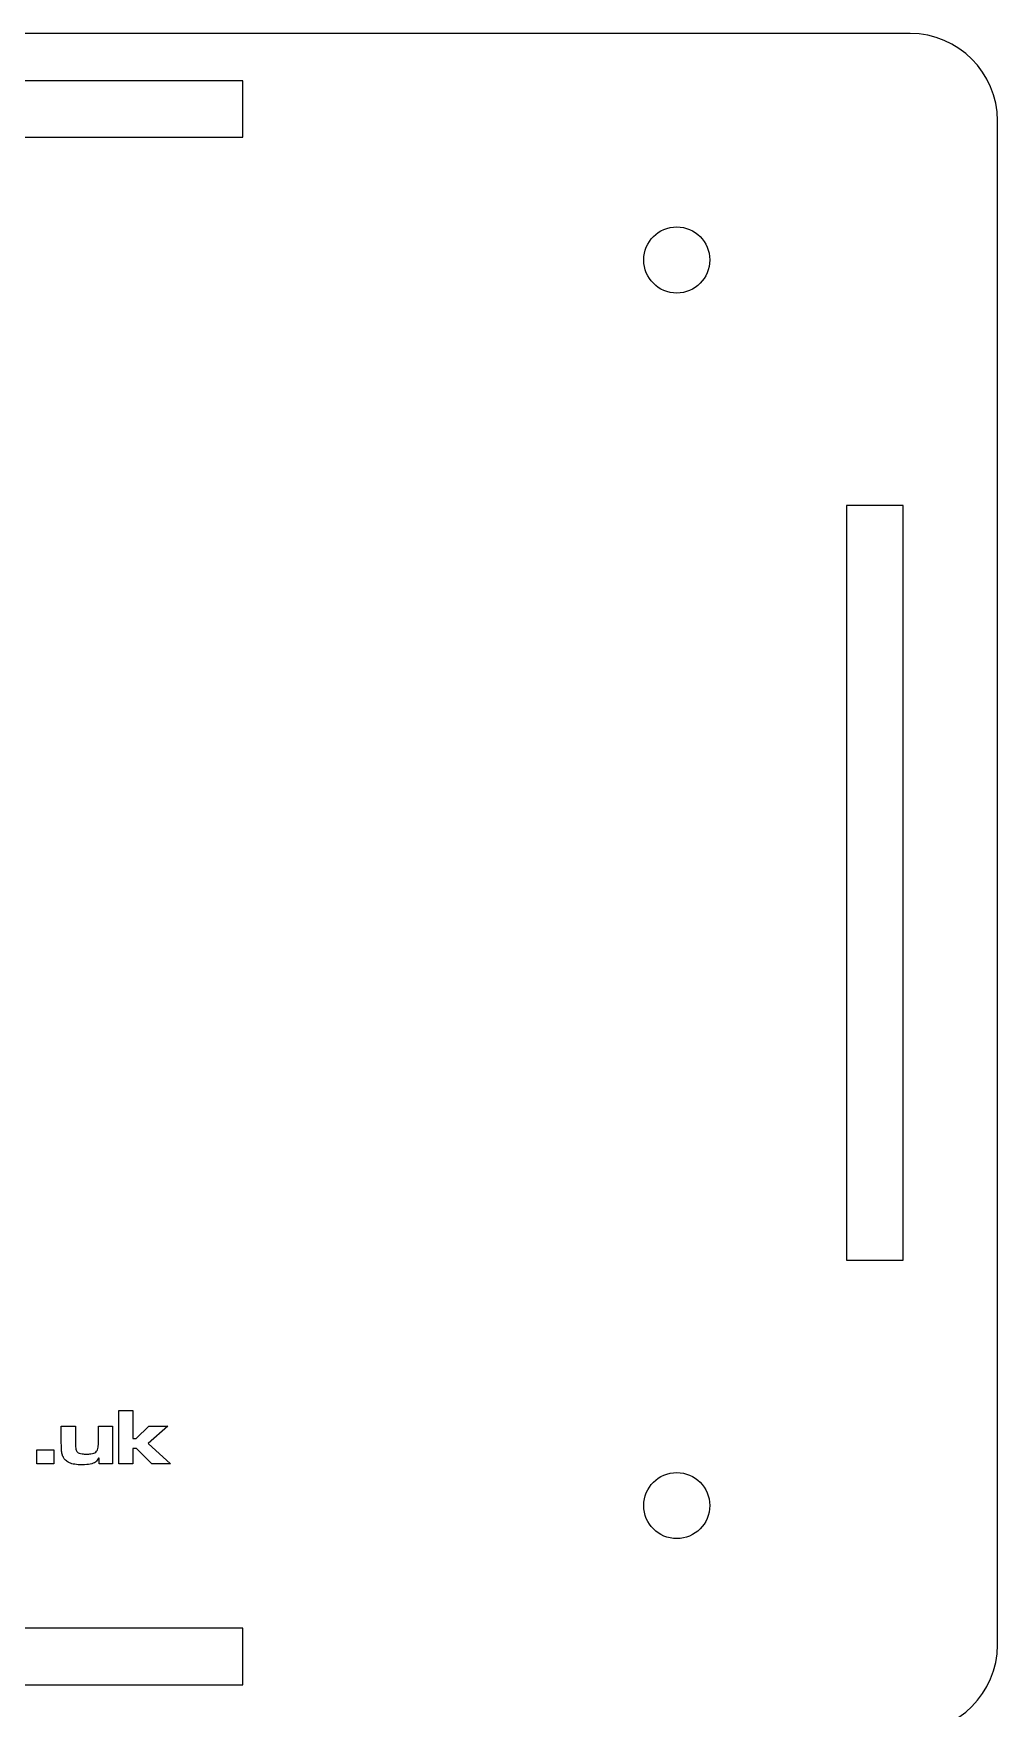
# Model space of a CAD drawing. Extents: x -139 to 87, y -93 to 92.
# Drawn here: x -50.1 to 0.9, y 1 to 89.7 of the extents above; entities that cross this region are included whole.
import ezdxf

# ---------------------------------------------------------------- set-up
doc = ezdxf.new("R2010")
doc.units = 0
doc.header["$MEASUREMENT"] = 0
doc.layers.add('LAYER_1', color=7, linetype='CONTINUOUS')

msp = doc.modelspace()

# ---------------------------------------------------------------- linework, layer by layer
at = {"layer": 'LAYER_1', "color": 250}
for points in [[(-99.0534, 84.2359), (-39.0534, 84.2359), (-39.0534, 87.2359), (-99.0534, 87.2359), (-99.0534, 84.2359)], [(-99.0534, 2.2358), (-39.0534, 2.2358), (-39.0534, 5.2358), (-99.0534, 5.2358), (-99.0534, 2.2358)]]:
    msp.add_lwpolyline(points, close=True, dxfattribs=at)
for centre in [(-16.0533, 77.7359), (-16.0533, 11.7359)]:
    msp.add_ellipse(centre, major_axis=(0, 1.75), ratio=1, dxfattribs=at)
for points, knots in [([(-134.4311, 89.7359), (-134.4311, 89.7359), (-3.6755, 89.7359), (-3.6755, 89.7359), (-3.6755, 89.7359), (-1.1332, 89.7359), (0.9467, 87.656), (0.9467, 85.1137), (0.9467, 85.1137), (0.9467, 85.1137), (0.9467, 4.3582), (0.9467, 4.3582), (0.9467, 4.3582), (0.9467, 1.8158), (-1.1332, -0.2641), (-3.6755, -0.2641), (-3.6755, -0.2641), (-3.6755, -0.2641), (-134.4311, -0.2641), (-134.4311, -0.2641), (-134.4311, -0.2641), (-136.9734, -0.2641), (-139.0533, 1.8158), (-139.0533, 4.3582), (-139.0533, 4.3582), (-139.0533, 4.3582), (-139.0533, 85.1137), (-139.0533, 85.1137), (-139.0533, 85.1137), (-139.0533, 87.656), (-136.9734, 89.7359), (-134.4311, 89.7359)], [0, 0, 0, 0, 0.1111111, 0.1111111, 0.1111111, 0.1111111, 0.2222222, 0.2222222, 0.2222222, 0.2222222, 0.3333333, 0.3333333, 0.3333333, 0.3333333, 0.4444444, 0.4444444, 0.4444444, 0.4444444, 0.5555556, 0.5555556, 0.5555556, 0.5555556, 0.6666667, 0.6666667, 0.6666667, 0.6666667, 0.7777778, 0.7777778, 0.7777778, 0.7777778, 1, 1, 1, 1]), ([(-7.0533, 24.7357), (-7.0533, 24.7357), (-7.0533, 64.7357), (-7.0533, 64.7357), (-7.0533, 64.7357), (-7.0533, 64.7357), (-4.0533, 64.7357), (-4.0533, 64.7357), (-4.0533, 64.7357), (-4.0533, 64.7357), (-4.0533, 24.7357), (-4.0533, 24.7357), (-4.0533, 24.7357), (-4.0533, 24.7357), (-7.0533, 24.7357), (-7.0533, 24.7357)], [0, 0, 0, 0, 0.2, 0.2, 0.2, 0.2, 0.4, 0.4, 0.4, 0.4, 0.6, 0.6, 0.6, 0.6, 1, 1, 1, 1]), ([(-45.6198, 16.773), (-45.6198, 16.773), (-45.6198, 13.9494), (-45.6198, 13.9494), (-45.6198, 13.9494), (-45.6198, 13.9494), (-44.8705, 13.9494), (-44.8705, 13.9494), (-44.8705, 13.9494), (-44.8705, 13.9494), (-44.8705, 14.7537), (-44.8705, 14.7537), (-44.8705, 14.7537), (-44.8705, 14.7537), (-44.68, 14.7537), (-44.68, 14.7537), (-44.68, 14.7537), (-44.68, 14.7537), (-43.8756, 13.9494), (-43.8756, 13.9494), (-43.8756, 13.9494), (-43.8756, 13.9494), (-42.8808, 13.9494), (-42.8808, 13.9494), (-42.8808, 13.9494), (-42.8808, 13.9494), (-44.0577, 15.0204), (-44.0577, 15.0204), (-44.0577, 15.0204), (-44.0577, 15.0204), (-43.0205, 15.9518), (-43.0205, 15.9518), (-43.0205, 15.9518), (-43.0205, 15.9518), (-44.0238, 15.9518), (-44.0238, 15.9518), (-44.0238, 15.9518), (-44.0238, 15.9518), (-44.7096, 15.2998), (-44.7096, 15.2998), (-44.7096, 15.2998), (-44.7096, 15.2998), (-44.8705, 15.2998), (-44.8705, 15.2998), (-44.8705, 15.2998), (-44.8705, 15.2998), (-44.8705, 16.773), (-44.8705, 16.773), (-44.8705, 16.773), (-44.8705, 16.773), (-45.6198, 16.773), (-45.6198, 16.773)], [0, 0, 0, 0, 0.0714286, 0.0714286, 0.0714286, 0.0714286, 0.1428571, 0.1428571, 0.1428571, 0.1428571, 0.2142857, 0.2142857, 0.2142857, 0.2142857, 0.2857143, 0.2857143, 0.2857143, 0.2857143, 0.3571429, 0.3571429, 0.3571429, 0.3571429, 0.4285714, 0.4285714, 0.4285714, 0.4285714, 0.5, 0.5, 0.5, 0.5, 0.5714286, 0.5714286, 0.5714286, 0.5714286, 0.6428571, 0.6428571, 0.6428571, 0.6428571, 0.7142857, 0.7142857, 0.7142857, 0.7142857, 0.7857143, 0.7857143, 0.7857143, 0.7857143, 0.8571429, 0.8571429, 0.8571429, 0.8571429, 1, 1, 1, 1]), ([(-45.9542, 13.9494), (-45.9542, 13.9494), (-45.9542, 15.9518), (-45.9542, 15.9518), (-45.9542, 15.9518), (-45.9542, 15.9518), (-46.7035, 15.9518), (-46.7035, 15.9518), (-46.7035, 15.9518), (-46.7035, 15.9518), (-46.7035, 15.1474), (-46.7035, 15.1474), (-46.7035, 15.1474), (-46.7035, 15.055), (-46.7049, 14.9774), (-46.7092, 14.9139), (-46.7092, 14.9139), (-46.7127, 14.8511), (-46.7197, 14.7989), (-46.7296, 14.7565), (-46.7296, 14.7565), (-46.7388, 14.7149), (-46.7522, 14.6803), (-46.7698, 14.6521), (-46.7698, 14.6521), (-46.7868, 14.6239), (-46.8086, 14.5985), (-46.8347, 14.5759), (-46.8347, 14.5759), (-46.8651, 14.5491), (-46.9025, 14.528), (-46.9462, 14.5117), (-46.9462, 14.5117), (-46.99, 14.4955), (-47.0429, 14.4835), (-47.1057, 14.4764), (-47.1057, 14.4764), (-47.1685, 14.4694), (-47.2433, 14.4659), (-47.33, 14.4659), (-47.33, 14.4659), (-47.4225, 14.4659), (-47.4994, 14.4687), (-47.5615, 14.4757), (-47.5615, 14.4757), (-47.6236, 14.4821), (-47.6751, 14.4934), (-47.7153, 14.5096), (-47.7153, 14.5096), (-47.7555, 14.5258), (-47.7894, 14.5477), (-47.8169, 14.5759), (-47.8169, 14.5759), (-47.8366, 14.5957), (-47.8536, 14.6169), (-47.867, 14.6408), (-47.867, 14.6408), (-47.8797, 14.6648), (-47.8903, 14.693), (-47.898, 14.7269), (-47.898, 14.7269), (-47.9058, 14.7608), (-47.9107, 14.8031), (-47.9142, 14.8532), (-47.9142, 14.8532), (-47.9171, 14.9033), (-47.9185, 14.9647), (-47.9185, 15.0374), (-47.9185, 15.0374), (-47.9185, 15.0374), (-47.9185, 15.9518), (-47.9185, 15.9518), (-47.9185, 15.9518), (-47.9185, 15.9518), (-48.6678, 15.9518), (-48.6678, 15.9518), (-48.6678, 15.9518), (-48.6678, 15.9518), (-48.6678, 15.0374), (-48.6678, 15.0374), (-48.6678, 15.0374), (-48.6678, 14.9019), (-48.6649, 14.7876), (-48.6586, 14.6952), (-48.6586, 14.6952), (-48.653, 14.602), (-48.6417, 14.5237), (-48.6261, 14.4602), (-48.6261, 14.4602), (-48.6099, 14.396), (-48.5873, 14.3403), (-48.5591, 14.2923), (-48.5591, 14.2923), (-48.5302, 14.245), (-48.4928, 14.1978), (-48.4476, 14.1526), (-48.4476, 14.1526), (-48.3891, 14.0919), (-48.3199, 14.0432), (-48.2395, 14.0058), (-48.2395, 14.0058), (-48.1591, 13.9684), (-48.0631, 13.9409), (-47.9516, 13.924), (-47.9516, 13.924), (-47.8395, 13.9071), (-47.7075, 13.8986), (-47.5544, 13.8986), (-47.5544, 13.8986), (-47.3872, 13.8986), (-47.2475, 13.9099), (-47.1339, 13.9332), (-47.1339, 13.9332), (-47.021, 13.9565), (-46.9293, 13.9946), (-46.8594, 14.0461), (-46.8594, 14.0461), (-46.7896, 14.0976), (-46.7367, 14.166), (-46.6993, 14.25), (-46.6993, 14.25), (-46.6993, 14.25), (-46.6612, 14.25), (-46.6612, 14.25), (-46.6612, 14.25), (-46.6612, 14.25), (-46.6612, 13.9494), (-46.6612, 13.9494), (-46.6612, 13.9494), (-46.6612, 13.9494), (-45.9542, 13.9494), (-45.9542, 13.9494)], [0, 0, 0, 0, 0.0294118, 0.0294118, 0.0294118, 0.0294118, 0.0588235, 0.0588235, 0.0588235, 0.0588235, 0.0882353, 0.0882353, 0.0882353, 0.0882353, 0.1176471, 0.1176471, 0.1176471, 0.1176471, 0.1470588, 0.1470588, 0.1470588, 0.1470588, 0.1764706, 0.1764706, 0.1764706, 0.1764706, 0.2058824, 0.2058824, 0.2058824, 0.2058824, 0.2352941, 0.2352941, 0.2352941, 0.2352941, 0.2647059, 0.2647059, 0.2647059, 0.2647059, 0.2941176, 0.2941176, 0.2941176, 0.2941176, 0.3235294, 0.3235294, 0.3235294, 0.3235294, 0.3529412, 0.3529412, 0.3529412, 0.3529412, 0.3823529, 0.3823529, 0.3823529, 0.3823529, 0.4117647, 0.4117647, 0.4117647, 0.4117647, 0.4411765, 0.4411765, 0.4411765, 0.4411765, 0.4705882, 0.4705882, 0.4705882, 0.4705882, 0.5, 0.5, 0.5, 0.5, 0.5294118, 0.5294118, 0.5294118, 0.5294118, 0.5588235, 0.5588235, 0.5588235, 0.5588235, 0.5882353, 0.5882353, 0.5882353, 0.5882353, 0.6176471, 0.6176471, 0.6176471, 0.6176471, 0.6470588, 0.6470588, 0.6470588, 0.6470588, 0.6764706, 0.6764706, 0.6764706, 0.6764706, 0.7058824, 0.7058824, 0.7058824, 0.7058824, 0.7352941, 0.7352941, 0.7352941, 0.7352941, 0.7647059, 0.7647059, 0.7647059, 0.7647059, 0.7941176, 0.7941176, 0.7941176, 0.7941176, 0.8235294, 0.8235294, 0.8235294, 0.8235294, 0.8529412, 0.8529412, 0.8529412, 0.8529412, 0.8823529, 0.8823529, 0.8823529, 0.8823529, 0.9117647, 0.9117647, 0.9117647, 0.9117647, 0.9411765, 0.9411765, 0.9411765, 0.9411765, 1, 1, 1, 1]), ([(-49.9674, 14.6987), (-49.9674, 14.6987), (-49.9674, 13.9494), (-49.9674, 13.9494), (-49.9674, 13.9494), (-49.9674, 13.9494), (-49.0657, 13.9494), (-49.0657, 13.9494), (-49.0657, 13.9494), (-49.0657, 13.9494), (-49.0657, 14.6987), (-49.0657, 14.6987), (-49.0657, 14.6987), (-49.0657, 14.6987), (-49.9674, 14.6987), (-49.9674, 14.6987)], [0, 0, 0, 0, 0.2, 0.2, 0.2, 0.2, 0.4, 0.4, 0.4, 0.4, 0.6, 0.6, 0.6, 0.6, 1, 1, 1, 1])]:
    msp.add_open_spline(points, degree=3, knots=knots, dxfattribs=at)

doc.saveas('drawing.dxf')
